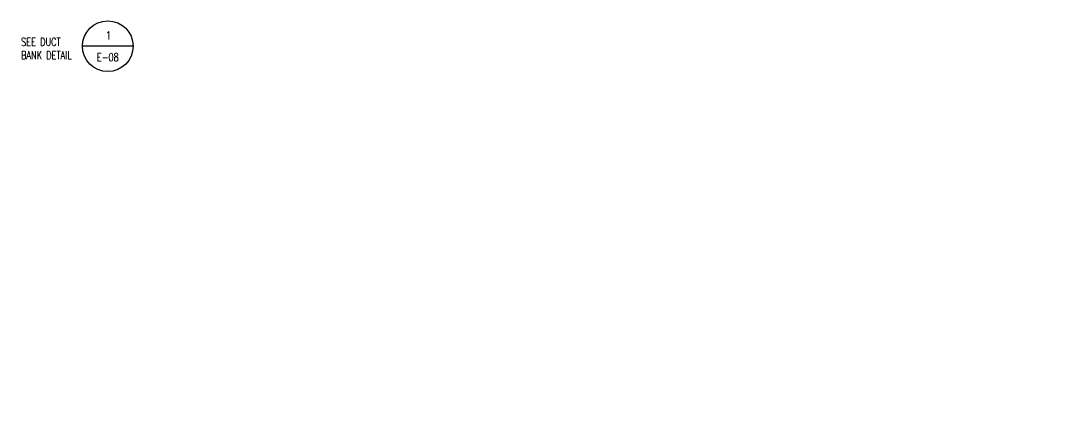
# Model space of a CAD drawing. Header units: inches. Extents: x 422 to 5092, y -339 to 887.
# Drawn here: x 3280 to 3865, y -193 to 27 of the extents above; entities that cross this region are included whole.
import ezdxf
from ezdxf import colors
from ezdxf.entities.mleader import LeaderData, LeaderLine
from ezdxf.enums import TextEntityAlignment as Align
from ezdxf.math import Vec2, Vec3

# ---------------------------------------------------------------- set-up
doc = ezdxf.new("R2010")
doc.units = ezdxf.units.IN
doc.header["$LTSCALE"] = 48
doc.header["$MEASUREMENT"] = 0
doc.layers.add('DOY01.233700-E-H6-3-3 Vlt (After 95% submttl)$0$E-POWR-IDEN', color=71, linetype='Continuous')
doc.layers.add('DOY01.233700-H6-3-3 Vlt (After 95% submttl)$0$MU-NEW-TEXT-DUCT BANK', color=151, linetype='Continuous')
doc.styles.add('DOY01.233700-E-H6-3-3 Vlt (After 95% submttl)$0$RomanS', font='romans.shx', dxfattribs={"width": 0.75})
doc.styles.add('DOY01.233700-H6-3-3 Vlt (After 95% submttl)$0$RomanS', font='romans.shx', dxfattribs={"width": 0.75})

# ---------------------------------------------------------------- blocks, each defined once
blk = doc.blocks.new('DOY01.233700-E-H6-3-3 Vlt (After 95% submttl)$0$ELL')
blk.add_ellipse((0, 0), major_axis=(-1, 0), ratio=0.397545)
blk = doc.blocks.new('DOY01.233700-H6-3-3 Vlt (After 95% submttl)')
at = {"layer": 'DOY01.233700-H6-3-3 Vlt (After 95% submttl)$0$MU-NEW-TEXT-DUCT BANK'}
blk.add_line((3342.69755425, 12.29990622), (3314.1801322, 12.29990622), dxfattribs=at)
blk.add_circle((3328.43884322, 12.29990622), 14.25871103, dxfattribs=at)
at = {"layer": 'DOY01.233700-H6-3-3 Vlt (After 95% submttl)$0$MU-NEW-TEXT-DUCT BANK', "style": 'DOY01.233700-H6-3-3 Vlt (After 95% submttl)$0$RomanS', "width": 0.75}
blk.add_text('1', height=4.5, dxfattribs=at).set_placement((3327.3246062, 16.13449705))
blk.add_text('E-08', height=4.5, dxfattribs=at).set_placement((3328.43884322, 3.82369666), align=Align.CENTER)
at = {"layer": 'DOY01.233700-H6-3-3 Vlt (After 95% submttl)$0$MU-NEW-TEXT-DUCT BANK', "insert": (3279.62298026, 16.97121714), "char_height": 4.5, "width": 44.4454918, "attachment_point": 1, "style": 'DOY01.233700-H6-3-3 Vlt (After 95% submttl)$0$RomanS'}
blk.add_mtext('SEE DUCT \\PBANK DETAIL', dxfattribs=at)
blk = doc.blocks.new('DOY01.233700-E-H6-3-3 Vlt (After 95% submttl)')
at = {"layer": 'DOY01.233700-E-H6-3-3 Vlt (After 95% submttl)$0$E-POWR-IDEN'}
ml = blk.add_multileader_mtext('Standard', dxfattribs=at)
ml.set_content('(3)#2, (1)#4G TO\\PUTILITY POLE 22-72B', color=256, style='DOY01.233700-E-H6-3-3 Vlt (After 95% submttl)$0$RomanS')
ml.set_leader_properties()
ml.set_arrow_properties(name='DOY01.233700-E-H6-3-3 Vlt (After 95% submttl)$0$ELL')
ml.build(insert=Vec2(0, 0))
ml.multileader.update_dxf_attribs({"dogleg_length": 0.125, "arrow_head_size": 4.5, "scale": 48})
ctx = ml.context
ctx.base_point, ctx.scale, ctx.char_height, ctx.arrow_head_size, ctx.landing_gap_size, ctx.plane_origin = Vec3(2817.82, -182.13), 48, 4.5, 4.5, 4.32, Vec3(-0.99, 9.53)
notes = []
notes.append((ctx, [(0, (1, 1, 0), (2795.32, -182.13), (1, 0), 22.51, [(0, [(2789.68, -161.63)], 0, [])])]))
ctx.mtext.insert, ctx.mtext.width = Vec3(2822.14, -179.43), 47.2949
for ctx, leaders in notes:
    for number, flags, end, landing, length, lines in leaders:
        leader = LeaderData()
        leader.index, (leader.has_last_leader_line, leader.has_dogleg_vector, leader.attachment_direction) = number, flags
        leader.last_leader_point, leader.dogleg_vector, leader.dogleg_length = Vec3(end), Vec3(landing), length
        for number, points, colour, breaks in lines:
            line = LeaderLine()
            line.index, line.vertices, line.color, line.breaks = number, Vec3.list(points), colors.encode_raw_color(colour), breaks
            leader.lines.append(line)
        ctx.leaders.append(leader)
blk.add_blockref('DOY01.233700-H6-3-3 Vlt (After 95% submttl)', (0, 0))

msp = doc.modelspace()

# ---------------------------------------------------------------- block references
msp.add_blockref('DOY01.233700-E-H6-3-3 Vlt (After 95% submttl)', (0, 0))

doc.saveas('drawing.dxf')
